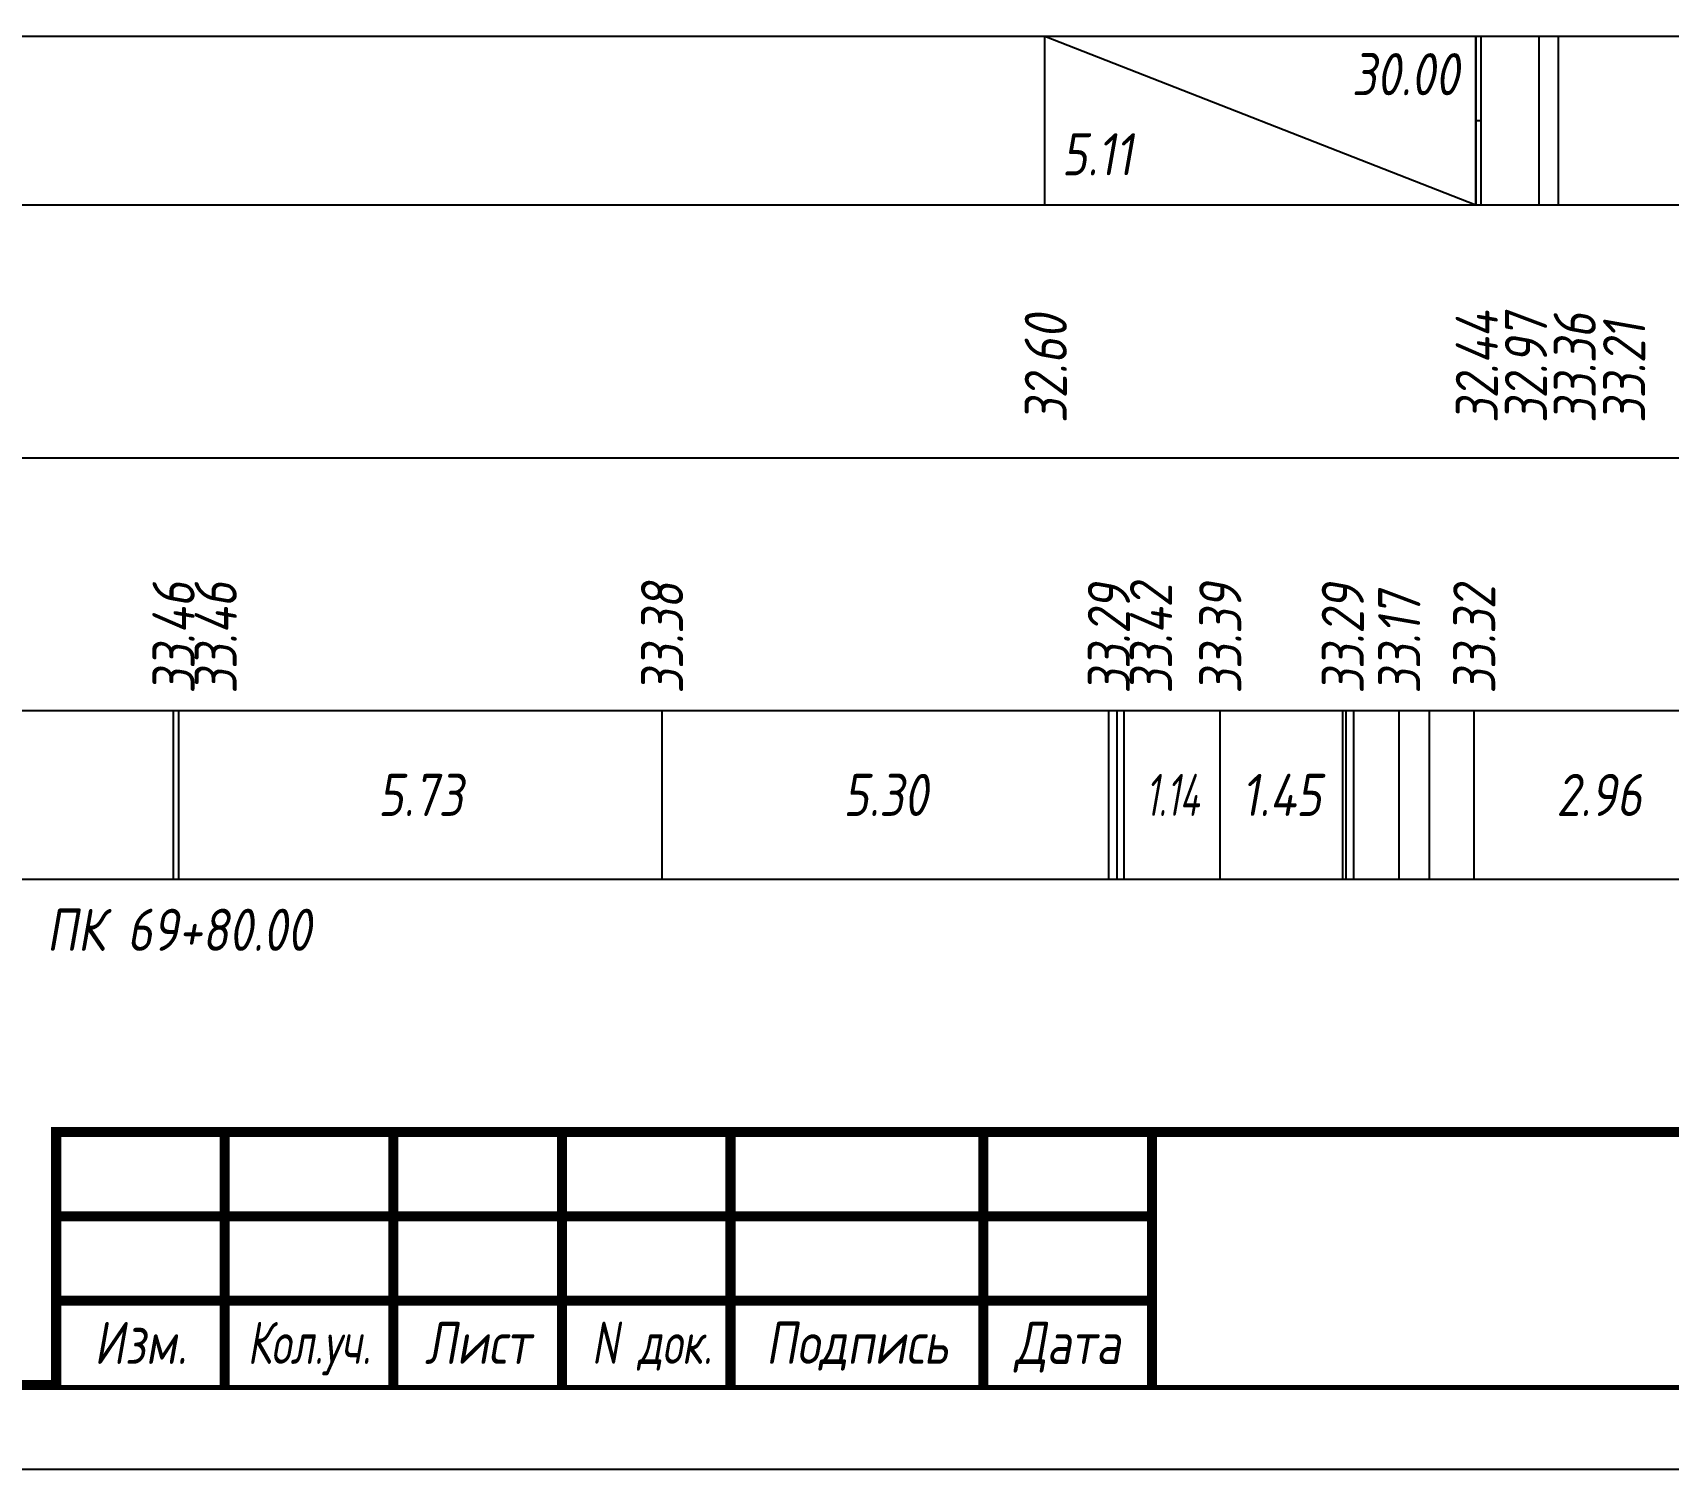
# Model space of a CAD drawing. Extents: x -717 to 1451, y -133302 to 233.
# Drawn here: x 198.6 to 295.6, y -110277.4 to -110192.2 of the extents above; entities that cross this region are included whole.
import ezdxf
from ezdxf.enums import TextEntityAlignment as Align

# ---------------------------------------------------------------- set-up
doc = ezdxf.new("R2010")
doc.units = 0
for name, color, linetype in [('Зарамочное оформление', 7, 'Continuous'), ('Код_510', 7, 'Continuous'), ('Код_516', 1, 'Continuous'), ('Подписи поперечников', 7, 'Continuous'), ('Таблица', 7, 'Continuous')]:
    doc.layers.add(name, color=color, linetype=linetype)
doc.styles.add('М', font='romand.shx', dxfattribs={"width": 0.8, "oblique": 10, "height": 2.5})

# ---------------------------------------------------------------- blocks, each defined once
blk = doc.blocks.new('Штамп')
at = {"linetype": 'Continuous'}
blk.add_wipeout([(199.946, -411.25), (384.946, -411.25), (384.946, -426.25), (199.946, -426.25)], dxfattribs=at).dxf.layer = 'Зарамочное оформление'
at = {"layer": 'Зарамочное оформление', "linetype": 'Continuous', "lineweight": -3, "const_width": 0.6, "flags": 128}
for points in [[(199.946, -426.25), (199.946, -411.25), (384.946, -411.25)], [(209.946, -411.25), (209.946, -426.25)], [(219.946, -411.25), (219.946, -426.25)], [(229.946, -411.25), (229.946, -426.25)], [(239.946, -411.25), (239.946, -426.25)], [(254.946, -411.25), (254.946, -426.25)], [(264.946, -411.25), (264.946, -426.25)], [(199.946, -416.25), (264.946, -416.25)], [(199.946, -421.25), (264.946, -421.25)]]:
    blk.add_lwpolyline(points, dxfattribs=at)
at = {"layer": 'Зарамочное оформление', "linetype": 'Continuous', "style": 'М', "oblique": 10}
for s, width, p in [('Изм.', 0.8, (204.946, -423.75)), ('Кол.уч.', 0.7, (214.946, -423.75)), ('Лист', 0.8, (224.946, -423.75)), ('N док.', 0.7, (235.279, -423.75)), ('Подпись', 0.8, (247.446, -423.75)), ('Дата', 0.8, (259.946, -423.75))]:
    blk.add_text(s, height=2.5, dxfattribs=dict(at, width=width)).set_placement(p, align=Align.MIDDLE_CENTER)
blk = doc.blocks.new('шифр')
blk.add_blockref('Штамп', (0, -109906))

msp = doc.modelspace()

# ---------------------------------------------------------------- linework, layer by layer
at = {"flags": 128}
msp.add_lwpolyline([(-30.054, -110277.421), (389.946, -110277.421), (389.946, -109980.421), (-30.054, -109980.421)], close=True, dxfattribs=at)
at = {"const_width": 0.6, "flags": 128}
msp.add_lwpolyline([(-10.054, -110272.421), (384.946, -110272.421), (384.946, -109985.421), (-10.054, -109985.421)], close=True, dxfattribs=at)

# ---------------------------------------------------------------- next in the draw order: block references
msp.add_blockref('шифр', (0, 59.829))

# ---------------------------------------------------------------- next in the draw order: linework, layer by layer
at = {"layer": 'Код_510'}
for p, q in [((206.911, -110242.421), (206.911, -110232.421)), ((207.227, -110242.421), (207.227, -110232.421)), ((235.892, -110242.421), (235.892, -110232.421)), ((262.394, -110242.421), (262.394, -110232.421)), ((262.894, -110242.421), (262.894, -110232.421)), ((263.299, -110242.421), (263.299, -110232.421)), ((269.002, -110242.421), (269.002, -110232.421)), ((276.268, -110242.421), (276.268, -110232.421)), ((276.466, -110242.421), (276.466, -110232.421)), ((276.924, -110242.421), (276.924, -110232.421)), ((279.615, -110242.421), (279.615, -110232.421)), ((281.416, -110242.421), (281.416, -110232.421)), ((284.067, -110242.421), (284.067, -110232.421))]:
    msp.add_line(p, q, dxfattribs=at)
at = {"layer": 'Код_516'}
for p, q in [((258.595, -110202.421), (258.595, -110192.421)), ((258.595, -110192.421), (284.166, -110202.421)), ((284.166, -110202.421), (284.166, -110192.421)), ((284.166, -110202.421), (284.166, -110192.421)), ((284.177, -110202.421), (284.177, -110192.421)), ((284.48, -110202.421), (284.48, -110192.421)), ((287.927, -110202.421), (287.927, -110192.421)), ((287.927, -110202.421), (287.927, -110192.421)), ((289.068, -110202.421), (289.068, -110192.421)), ((284.166, -110197.421), (284.177, -110197.421)), ((284.177, -110197.421), (284.48, -110197.421))]:
    msp.add_line(p, q, dxfattribs=at)
at = {"layer": 'Таблица'}
for p, q in [((80, -110192.421), (314.122, -110192.421)), ((79.946, -110202.421), (314.068, -110202.421)), ((79.946, -110217.421), (314.068, -110217.421)), ((79.946, -110232.421), (314.068, -110232.421)), ((79.946, -110242.421), (314.068, -110242.421))]:
    msp.add_line(p, q, dxfattribs=at)

# ---------------------------------------------------------------- next in the draw order: texts
at = {"layer": 'Код_510', "style": 'М', "oblique": 10, "width": 0.8}
for s, p in [('33.46', (206.911, -110231.421)), ('33.46', (209.411, -110231.421)), ('33.38', (235.892, -110231.421)), ('33.29', (262.394, -110231.421)), ('33.42', (264.894, -110231.421)), ('33.39', (269.002, -110231.421)), ('33.29', (276.268, -110231.421)), ('33.32', (284.067, -110231.421)), ('33.17', (279.615, -110231.421))]:
    msp.add_text(s, height=2.5, rotation=90, dxfattribs=at).set_placement(p, align=Align.MIDDLE_LEFT)
at = {"layer": 'Код_510', "style": 'М', "oblique": 10}
for s, width, p in [('5.73', 0.8, (221.56, -110237.421)), ('5.30', 0.8, (249.143, -110237.421)), ('1.14', 0.6, (266.15, -110237.421)), ('1.45', 0.8, (272.635, -110237.421)), ('2.96', 0.8, (291.472, -110237.421))]:
    msp.add_text(s, height=2.5, dxfattribs=dict(at, width=width)).set_placement(p, align=Align.MIDDLE_CENTER)
at = {"layer": 'Код_516', "style": 'М', "oblique": 10, "width": 0.8}
msp.add_text('30.00', height=2.5, dxfattribs=at).set_placement((283.166, -110193.421), align=Align.TOP_RIGHT)
msp.add_text('5.11', height=2.5, dxfattribs=at).set_placement((259.595, -110201.421), align=Align.BOTTOM_LEFT)
for s, p in [('32.60', (258.65, -110215.371)), ('32.44', (284.221, -110215.371)), ('32.97', (287.135, -110215.371)), ('33.36', (290.029, -110215.371)), ('33.21', (292.959, -110215.371))]:
    msp.add_text(s, height=2.5, rotation=90, dxfattribs=at).set_placement(p, align=Align.MIDDLE_LEFT)
at = {"layer": 'Подписи поперечников', "style": 'М', "oblique": 10, "width": 0.8}
msp.add_text('ПК 69+80.00', height=2.5, dxfattribs=at).set_placement((207.227, -110247.421), align=Align.BOTTOM_CENTER)

doc.saveas('drawing.dxf')
